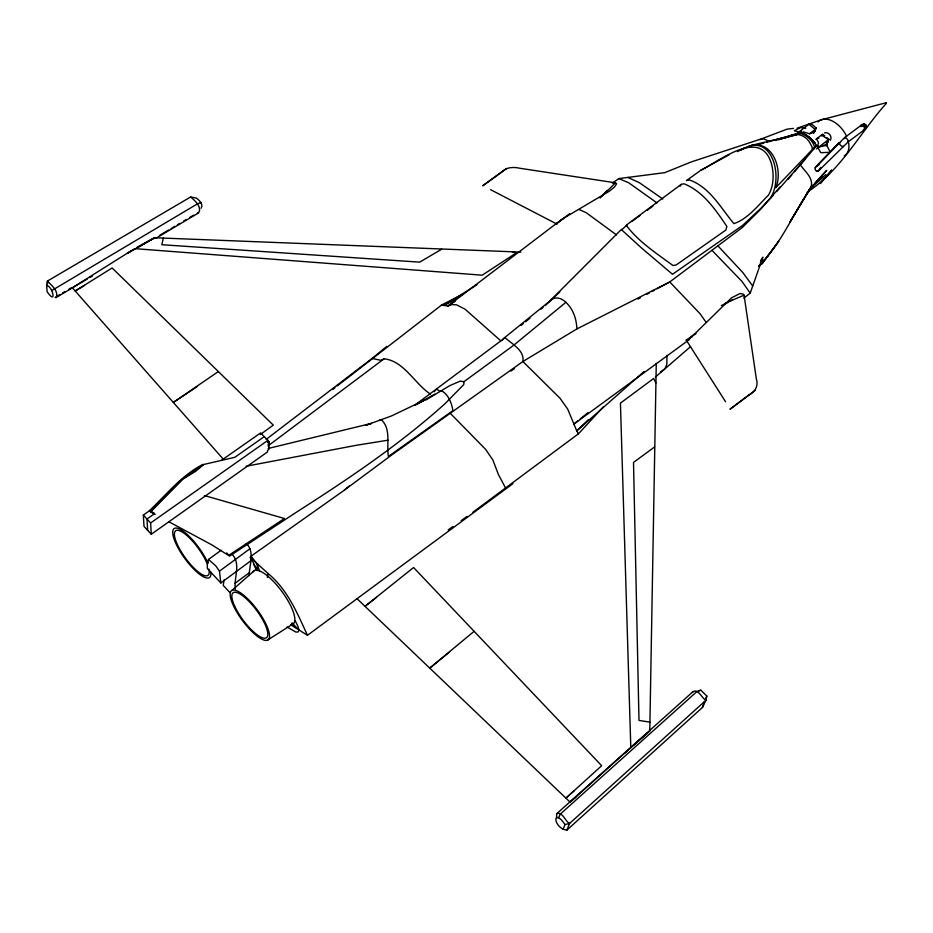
<?xml version="1.0" encoding="UTF-8"?>
<svg xmlns="http://www.w3.org/2000/svg" width="933" height="933" viewBox="0 0 933 933"><rect width="100%" height="100%" fill="white"/><g stroke="black" fill="none" stroke-linecap="round" stroke-linejoin="round"><path stroke-width="1.4" d="M249.239 575.614C249.169 565.305 255.152 552.044 246.347 543.438M649.776 731.11L656.272 363.369M257.123 570.028L257.298 564.395L251.129 556.103L343.927 490.466L392.14 454.663L522.9 361.514L576.874 328.941L669.742 281.953L742.271 227.559L760.675 209.249L780 186.985M221.506 460.319L260.61 432.935L269.194 441.706L268.926 449.473L267.538 450.452L267.479 451.969L151.286 534.236L144.032 526.422L143.309 515.098L152.79 508.45M773.119 195.475L760.803 208.386L742.47 225.529L672.506 274.279L641.286 247.781L621.681 229.88L626.964 224.993M864.425 128.859L864.273 126.293L861.474 125.139A3.126 1.983 52.9 0 0 860.553 126.27M818.859 138.177C813.179 138.201 820.655 141.886 817.914 144.463L817.961 147.787L827.105 144.009L826.358 142.982M576.874 328.941C576.606 319.214 573.189 309.01 565.865 302.327L513.675 345.28L464.063 381.62L463.736 384.606L444.831 403.872C399.732 444.365 349.443 478.256 298.467 510.876L229.565 556.08L211.803 544.86L168.71 521.675M816.538 145.42L820.842 152.697L830.3 152.266L826.988 145.711L822.801 145.77M224.048 579.929L223.244 585.411L229.821 592.455M235.338 588.816C233.67 577.574 241.414 563.497 231.839 554.062M46.65 285.393C52.831 286.349 56.96 306.047 47.105 291.644L46.65 285.393L47.42 281.066L190.589 197.003L196.292 198.041C199.021 199.872 203.826 204.595 201.108 208.246M267.351 577.504L268.121 573.538L250.161 557.293M698.77 690.688L700.87 690.21L706.841 696.018L705.919 700.263L702.409 707.482L566.809 830.207L563.124 829.18C552.289 823.617 554.272 808.759 565.013 824.539L569.596 823.442L705.919 700.263C701.838 698.502 698.397 688.227 692.881 691.761L556.616 813.798L556.569 818.369M807.173 192.198C840.925 170.541 859.946 132.638 886.303 103.411L885.93 102.793L820.877 119.937L797.027 128.218M755.089 390.391L730.003 409.214L749.024 395.009C755.089 392.047 758.669 385.726 756.336 378.868L744.067 295.166L728.93 301.616M865.964 126.41L865.288 124.929M805.785 128.264L800.386 127.611L794.275 130.76L800.596 132.264M702.409 707.482L704.193 701.954M820.783 167.404L818.346 170.821M221.168 550.225L208.526 559.438L207.313 564.897L207.324 568.489L220.829 582.962L251.152 560.57M626.288 225.285C638.23 241.577 656.587 253.391 672.915 265.485L676.145 264.995L725.816 230.078L726.912 226.497C715.763 209.948 703.155 191.335 683.982 183.778L681.172 184.384L626.766 224.806M743.846 298.094L750.214 293.149L762.891 257.146L760.523 260.785M861.089 126.608L861.474 125.92M813.786 133.209L816.13 127.879L811.687 124.229L808.934 124.276L796.49 133.816M814.789 131.541L816.13 127.879M826.51 145.606L828.877 139.297L826.79 137.571M163.322 238.113L161.829 244.714L419.71 262.15L441.589 249.239M770.25 198.472C784.07 177.62 772.361 130.2 740.977 150.05M563.124 829.18L565.013 824.539M823.163 134.597L821.693 135.553M566.809 830.207L569.596 823.442C565.328 821.646 562.366 810.929 556.616 813.798M830.358 140.265C832.633 136.521 828.609 131.6 824.48 132.871M630.801 747.741L620.433 403.126L653.671 378.471L655.852 382.962M705.745 698.292L706.841 696.018M776.641 191.58L805.529 158.738M558.459 817.728L560.453 813.949L696.963 691.516L700.893 690.222M680.122 186.192L681.172 184.384M815.092 130.737L814.101 132.346L809.506 133.769L803.255 131.81M886.303 103.411L885.93 102.793M434.207 391.697L436.562 389.108L439.944 391.324L441.122 390.612C448.225 393.889 451.829 403.359 452.89 410.648L388.385 456.47C386.332 444.423 391.359 429.157 381.422 419.792L379.463 420.316M692.438 692.426L692.881 691.761M502.187 340.393L503.377 338.656L552.231 299.108C556.896 296.542 562.436 298.712 565.865 302.327M203.382 464.821L195.487 471.41L182.751 479.235L150.61 511.949L149.467 510.724C166.377 494.56 181.83 475.165 202.962 464.389M760.08 264.68L763.474 260.05L760.348 262.896M788.058 179.311L791.732 174.984M794.496 171.73L816.363 145.968L818.136 145.828M472.903 512.24L578.437 433.81L603.371 406.811M809.576 189.142L813.389 184.967M815.29 182.88L826.731 170.354L808.619 190.192M600.106 198.041L615.488 182.821L519.903 168.267C513.838 166.89 506.759 166.96 502.141 171.649L482.688 185.819L506.712 168.441M604.992 192.746L607.255 190.332M744.161 295.819L743.578 294.268L740.079 293.498L731.437 297.895L695.003 333.582L686.42 340.463L692.146 336.755M654.569 446.965L633.519 462.43L638.988 720.416L649.939 722.142M154.12 238.58L154.913 237.752L520.836 252.108M815.057 167.753L839.012 142.924A3.242 0.793 45.7 0 1 839.618 142.737L840.038 142.947M827.058 142.737L827.641 142.143M621.518 229.308L549.444 301.464L552.231 299.108M818.276 171.112L848.202 141.851L864.39 129.757M602.345 195.615L605.587 192.431M559.835 291.889L545.245 305.627M588.163 419.827L576.746 430.883L578.437 433.81M814.486 147.437L816.503 145.501M747.671 146.831C771.474 136.731 783.895 169.433 775.755 187.708L812.177 149.665L812.2 147.204L810.089 143.215C808.456 139.565 804.176 135.95 800.281 135.11L796.164 133.944L783.207 138.434M624.457 753.316L649.543 731.274M809.634 189.271L825.938 174.553M357.001 598.671L570.098 802.123L627.186 750.785M633.18 745.42L646.954 733.396M232.177 590.227L254.476 570.46M574.39 790.566L565.911 798.135L601.657 765.725L413.587 567.521L365.013 606.31L376.524 597.388M644.108 371.474L576.746 430.883L567.754 409.202L560.057 398.298L522.9 361.514C524.591 350.26 512.112 344.23 505.115 337.699L414.497 405.412M570.098 802.123L576.571 796.409M655.293 377.165L690.607 346.598M813.354 148.615L816.585 145.84C813.529 139.693 807.127 134.749 800.782 132.171L795.161 134.958M343.927 490.466L349.432 485.778M758.844 265.952C781.341 243.711 793.412 213.225 810.999 187.265C813.914 178.063 804.759 171.369 800.176 164.686M474.046 631.384L429.74 668.121L449.589 651.969M51.665 290.618L197.551 203.802L200.91 202.543M463.234 294.023L441.682 304.951L337.21 385.935M266.15 439.408L372.127 358.424L386.729 346.423M521.232 325.325L523.413 323.541M525.606 321.745L529.967 318.165M540.883 309.208L543.064 307.424M578.04 420.69L573.55 424.328L689.592 339.39M580.291 418.87L588.163 412.514M332.673 389.586L334.935 387.766M813.716 149.093L814.626 147.052C812.713 140.032 805.132 133.372 797.843 133.186L796.654 133.99M793.447 128.404L787.195 129.116L761.445 138.865L691.271 161.934L664.774 172.652L618.847 178.588L612.363 183.113L615.407 182.775L616.585 183.766L614.672 186.845L609.599 191.043L564.955 217.471L556.243 223.792L562.902 218.614M816.48 148.93L828.877 139.297M819.162 179.824L822.556 177.188M815.839 139.379L822.603 134.142L824.69 135.856M809.529 133.757L815.174 129.407L808.934 124.276M556.29 223.745L569.585 213.739M801.75 132.206L800.397 132.789M555.671 224.037L447.875 306.059L441.682 304.951M268.004 445.939L384.069 358.808C404.047 360.908 414.625 383.731 430.323 394.018M864.739 127.226L864.553 126.736M861.042 125.372L844.645 137.594L816.55 166.214C814.672 167.322 814.404 170.844 817.016 171.066M861.94 125.57L863.515 125.605M863.048 125.955L863.911 125.908M863.445 126.258L864.273 126.293M234.789 583.463L248.994 572.932M290.769 624.795L307.47 635.291L512.94 483.632M55.035 297.44L56.108 297.534C59.257 291.353 50.953 284.763 47.42 281.066L47.606 283.679M220.829 582.962L219.477 571.136L250.067 548.662M510.957 371.101L514.48 368.523M631.723 221.541L639.933 215.558M646.977 210.438L652.855 206.158M260.354 434.498L273.299 425.133L112.112 267.958L75.188 290.991L84.553 285.416M695.995 333.571L686.466 340.417M700.881 170.238L686.431 180.605L689.335 179.929C709.826 187.02 720.754 208.036 733.933 223.617C748.033 218.835 758.109 205.342 768.594 194.985C773.632 185.982 774.087 175.019 771.801 165.153C761.888 126.317 719.553 161.094 700.881 170.238L729.396 154.645M448.19 529.921L452.902 526.55M461.135 520.661L467.025 516.45M156.033 238.195L198.496 212.969C202.508 207.196 194.437 200.117 190.589 197.003M151.286 534.236L150.633 522.958L267.888 440.364L267.806 442.697L269.194 441.706M264.249 436.656L234.813 457.322L203.196 464.587L182.53 479.002L150.038 511.331L154.54 513.71L146.971 519.016L147.659 530.329M759.719 264.739L763.159 262.325L758.494 266.173M218.275 371.602L173.328 402.438L196.98 386.729M228.655 555.403L284.448 518.515L204.409 495.563M425.646 400.094L449.916 385.574L460.144 381.165L464.063 381.62M455.164 301.336L447.875 306.059L451.537 304.59L456.564 304.823L465.101 309.243L500.799 340.837M267.27 640.283A30.684 9.12 53.4 0 0 249.064 600.187A30.684 9.12 53.4 0 0 233.192 605.167A30.684 9.12 53.4 0 0 267.27 640.283L292.239 624.399A33.04 10.251 53.4 0 0 280.915 590.181A33.04 10.251 53.4 0 0 252.621 572.43M223.419 459.328L72.354 287.772L130.865 250.977M476.891 284.798L443.7 305.569L455.222 299.306M137.326 247.688L154.621 237.81L128.171 252.913L134.784 248.644L482.198 275.188L516.229 252.948L512.229 251.852M56.283 296.694L60.027 294.478M62.523 292.997L65.018 291.516M68.762 289.288L71.258 287.807M159.881 235.198L168.616 230.008M171.112 228.527L174.856 226.311M177.352 224.818L179.847 223.337M183.591 221.121L186.087 219.64M189.842 217.412L193.586 215.196M56.108 297.534L72.354 287.889M72.354 287.772L87.34 279.037M89.836 277.579L92.344 276.121M137.139 247.257L154.132 237.915M414.893 405.342L434.825 394.111M826.836 142.924C831.011 139.449 825.204 138.119 823.221 136.008M418.241 403.581L424.2 400.315L391.475 415.955L365.981 425.203M637.95 299.096L640.493 297.72M646.849 294.292L649.391 292.927M651.945 291.551L654.488 290.186M657.03 288.81L669.742 281.953L700.053 313.721L705.954 322.107M721.384 305.592L732.183 299.936M743.764 148.802L746.4 147.437M737.478 151.624L744.546 147.939M795.464 134.912L800.572 132.358M759.87 139.623L763.229 138.749L770.017 141.583M384.069 358.808L380.792 360.313L372.127 358.424M725.128 303.622L728.183 302.234M801.599 130.982L798.1 132.591L800.794 132.078M778.985 139.682L794.088 134.48M367.38 424.783L371.497 423.395L268.144 448.481M759.835 144.172L764.022 142.994M766.821 142.201L796.164 133.944M818.882 165.094L816.55 166.214L839.012 142.924L839.583 144.137A2.566 0.63 45.7 0 0 841.006 145.688L842.441 146.656A3.242 0.793 45.7 0 0 843.047 146.469L842.977 146.154M818.334 170.821L817.04 171.077M775.288 140.382L797.703 134.48M821.553 135.868L822.556 135.623M750.237 145.618L798.473 134.165M660.517 372.045L664.891 368.827L666.815 364.488L666.99 355.403M198.496 212.969L197.329 212.969M246.114 466.232L357.129 445.146L388 440.201M863.445 130.049L863.958 129.99A3.126 1.983 52.9 0 0 864.879 128.859L864.529 126.981A2.589 1.644 52.9 0 0 863.118 125.442M847.607 141.886L847.957 141.944A3.604 1.073 49.6 0 0 848.307 141.245L847.561 139.647A2.449 0.735 49.6 0 0 846.138 138.096L844.878 137.501A3.604 1.073 49.6 0 0 844.54 138.201L844.668 138.667M627.839 177.422L639.432 182.728L662.792 198.997M618.847 178.588L628.702 182.763L657.03 202.939M579.23 209.587L586.157 212.677L616.468 234.883M208.526 559.438L215.733 565.853L219.477 571.136M149.467 510.724L153.875 512.998M490.571 189.667L557.071 224.153M150.61 511.949L155.193 514.41M287.107 627.023L295.924 632.084L298.21 631.944L298.887 629.962L297.907 626.253L295.318 620.981M802.718 132.836L809.144 137.209L815.08 143.029M291.842 623.454L297.009 628.387L292.192 622.941M226.637 552.919L228.142 554.4M450.254 413.272L485.51 449.251L492.787 459.817L498.444 474.547L505.756 488.379M717.897 245.846L742.89 272.611L752.709 286.058M711.949 250.312L741.98 281.439L750.214 293.149M143.309 515.098L150.633 522.958M268.121 573.538C287.761 589.843 297.137 612.981 307.47 635.291M865.288 125.57L865.614 126.515M686.117 339.869L725.571 401.738M250.72 557.782L257.485 570.564M250.394 557.701L251.642 560.232M253.496 564.022L256.61 570.355M257.298 564.395L259.514 570.973M818.054 122.001A21.529 13.377 53.2 0 1 846.628 136.416M848.61 142.632A21.529 13.377 53.2 0 1 844.307 155.858M210.8 572.081A30.194 8.852 54.1 0 1 186.938 561.293A30.194 8.852 54.1 0 1 176.384 528.066A30.194 8.852 54.1 0 1 207.907 562.961M208.887 569.06A27.558 8.082 54.1 0 1 187.755 561.095A27.558 8.082 54.1 0 1 178.145 530.317A27.558 8.082 54.1 0 1 207.383 564.255M861.684 125.535A2.717 1.726 52.9 0 1 863.701 124.532A2.717 1.726 52.9 0 1 865.906 127.25A2.717 1.726 52.9 0 1 864.646 129.186M268.214 441.764A3.009 1.05 54.6 0 1 269.136 444.108A3.009 1.05 54.6 0 1 268.121 444.47M863.946 124.649A1.691 1.073 52.9 0 1 865.836 124.847A1.691 1.073 52.9 0 1 866.244 127.04M863.538 124.474A2.041 1.295 52.9 0 1 866.011 126.27M866.022 127.541A2.041 1.295 52.9 0 1 865.521 127.984M862.78 124.695A2.402 1.528 52.9 0 1 864.926 124.521A2.402 1.528 52.9 0 1 866.43 127.168A2.402 1.528 52.9 0 1 864.798 128.276M860.937 126.515A2.869 1.819 52.9 0 1 862.862 124.777A2.869 1.819 52.9 0 1 865.416 127.938A2.869 1.819 52.9 0 1 863.491 129.652M810.999 187.265L789.785 222.229L810.999 187.265M778.6 241.425L761.946 263.817L778.6 241.425M831.618 170.226L820.305 183.498L831.618 170.226M234.638 606.077A28.002 8.327 53.4 0 0 265.742 638.102A28.002 8.327 53.4 0 0 249.099 601.482A28.002 8.327 53.4 0 0 234.638 606.077"/></g></svg>
